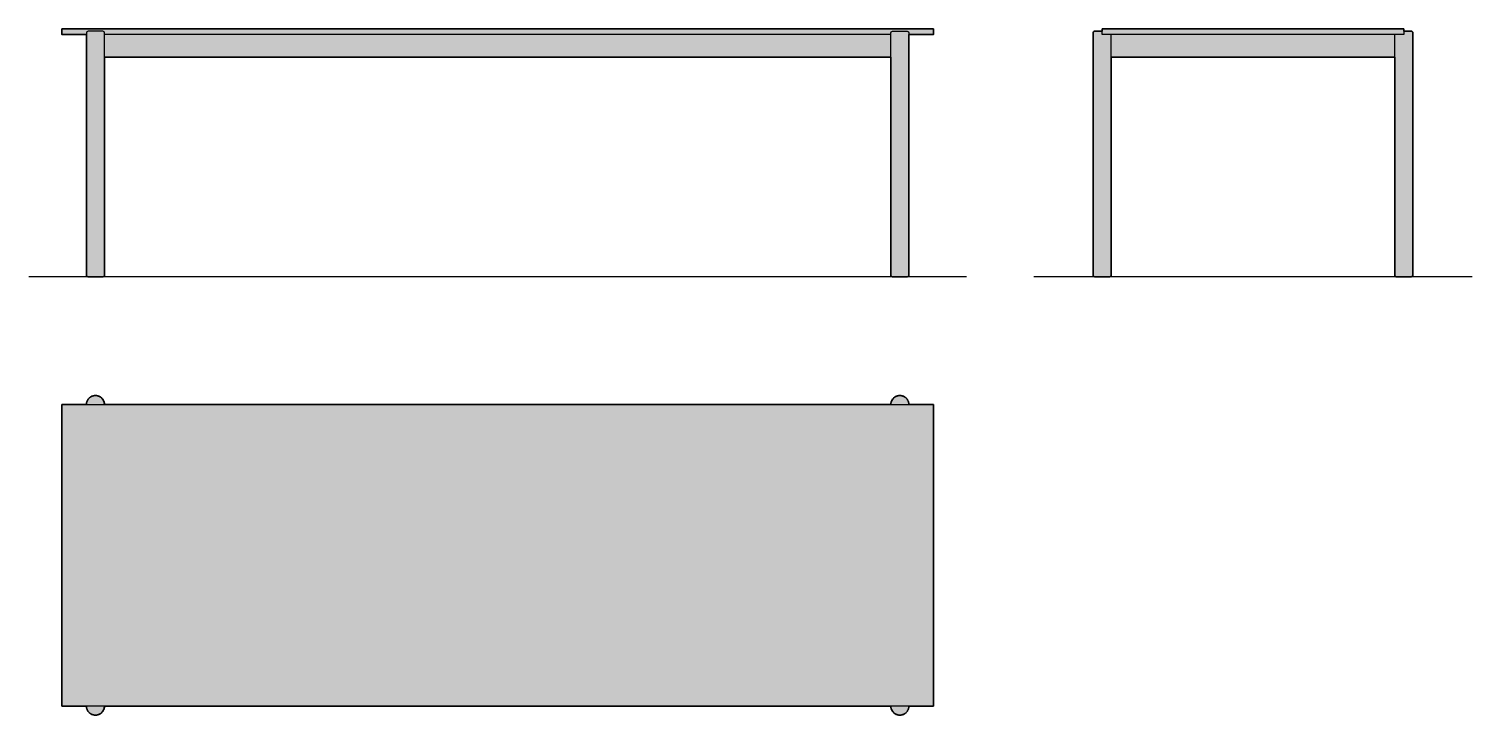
# Model space of a CAD drawing. Header units: millimetres. Extents: x 0 to 4306, y -1309 to 740.
import ezdxf

# ---------------------------------------------------------------- set-up
doc = ezdxf.new("R2010")
doc.units = ezdxf.units.MM
doc.layers.add('Blocks', color=7, linetype='Continuous')
doc.layers.add('Blocks$Fill', color=7, linetype='Continuous', true_color=0xffffff)
for name, color, linetype, lineweight, true_color in [('Blocks$Inner', 7, 'Continuous', 25, 0x007f00), ('Blocks$Outline', 7, 'Continuous', 35, 0xff3f3f), ('Groud', 7, 'Continuous', 25, 0x243775)]:
    doc.layers.add(name, color=color, linetype=linetype, lineweight=lineweight, true_color=true_color)

# ---------------------------------------------------------------- blocks, each defined once
blk = doc.blocks.new('Linear Wood Dining Table Front')
at = {"layer": 'Blocks$Fill'}
blk.add_hatch(color=256, dxfattribs=at).paths.add_polyline_path([(2625.7, 723), (2625.7, 5), (2625.7, 4.9), (2625.7, 4.8), (2625.7, 4.7), (2625.7, 4.6), (2625.7, 4.4), (2625.7, 4.3), (2625.6, 4.2), (2625.6, 4.1), (2625.6, 4), (2625.6, 3.9), (2625.5, 3.7), (2625.5, 3.6), (2625.5, 3.5), (2625.4, 3.4), (2625.4, 3.3), (2625.4, 3.2), (2625.3, 3), (2625.3, 2.9), (2625.2, 2.8), (2625.2, 2.7), (2625.1, 2.6), (2625, 2.5), (2625, 2.4), (2624.9, 2.3), (2624.8, 2.2), (2624.7, 2.1), (2624.7, 1.9), (2624.6, 1.8), (2624.5, 1.7), (2624.4, 1.7), (2624.3, 1.6), (2624.2, 1.5), (2624.2, 1.4), (2624.1, 1.3), (2624, 1.2), (2623.9, 1.1), (2623.8, 1), (2623.7, 1), (2623.6, 0.9), (2623.4, 0.8), (2623.3, 0.7), (2623.2, 0.7), (2623.1, 0.6), (2623, 0.6), (2622.9, 0.5), (2622.8, 0.4), (2622.7, 0.4), (2622.6, 0.4), (2622.4, 0.3), (2622.3, 0.3), (2622.2, 0.2), (2622.1, 0.2), (2622, 0.2), (2621.9, 0.1), (2621.7, 0.1), (2621.6, 0.1), (2621.5, 0.1), (2621.4, 0), (2621.3, 0), (2621.2, 0), (2621, 0), (2620.9, 0), (2620.8, 0), (2620.7, 0), (2576.7, 0), (2576.6, 0), (2576.5, 0), (2576.4, 0), (2576.3, 0), (2576.1, 0), (2576, 0), (2575.9, 0.1), (2575.8, 0.1), (2575.7, 0.1), (2575.6, 0.1), (2575.5, 0.2), (2575.3, 0.2), (2575.2, 0.2), (2575.1, 0.3), (2575, 0.3), (2574.9, 0.4), (2574.8, 0.4), (2574.6, 0.4), (2574.5, 0.5), (2574.4, 0.6), (2574.3, 0.6), (2574.2, 0.7), (2574.1, 0.7), (2574, 0.8), (2573.9, 0.9), (2573.8, 1), (2573.7, 1), (2573.6, 1.1), (2573.5, 1.2), (2573.4, 1.3), (2573.3, 1.4), (2573.2, 1.5), (2573.1, 1.6), (2573, 1.7), (2572.9, 1.7), (2572.8, 1.8), (2572.7, 1.9), (2572.7, 2.1), (2572.6, 2.2), (2572.5, 2.3), (2572.5, 2.4), (2572.4, 2.5), (2572.3, 2.6), (2572.3, 2.7), (2572.2, 2.8), (2572.2, 2.9), (2572.1, 3), (2572.1, 3.2), (2572, 3.3), (2572, 3.4), (2571.9, 3.5), (2571.9, 3.6), (2571.9, 3.7), (2571.8, 3.9), (2571.8, 4), (2571.8, 4.1), (2571.8, 4.2), (2571.8, 4.3), (2571.7, 4.4), (2571.7, 4.6), (2571.7, 4.7), (2571.7, 4.8), (2571.7, 4.9), (2571.7, 5), (2571.7, 655), (225.7, 655), (225.7, 5), (225.7, 4.9), (225.7, 4.8), (225.7, 4.7), (225.7, 4.6), (225.7, 4.4), (225.7, 4.3), (225.6, 4.2), (225.6, 4.1), (225.6, 4), (225.6, 3.9), (225.5, 3.7), (225.5, 3.6), (225.5, 3.5), (225.4, 3.4), (225.4, 3.3), (225.4, 3.2), (225.3, 3), (225.3, 2.9), (225.2, 2.8), (225.2, 2.7), (225.1, 2.6), (225, 2.5), (225, 2.4), (224.9, 2.3), (224.8, 2.2), (224.7, 2.1), (224.7, 1.9), (224.6, 1.8), (224.5, 1.7), (224.4, 1.7), (224.3, 1.6), (224.2, 1.5), (224.2, 1.4), (224.1, 1.3), (224, 1.2), (223.9, 1.1), (223.8, 1), (223.7, 1), (223.6, 0.9), (223.4, 0.8), (223.3, 0.7), (223.2, 0.7), (223.1, 0.6), (223, 0.6), (222.9, 0.5), (222.8, 0.4), (222.7, 0.4), (222.6, 0.4), (222.4, 0.3), (222.3, 0.3), (222.2, 0.2), (222.1, 0.2), (222, 0.2), (221.9, 0.1), (221.7, 0.1), (221.6, 0.1), (221.5, 0.1), (221.4, 0), (221.3, 0), (221.2, 0), (221, 0), (220.9, 0), (220.8, 0), (220.7, 0), (176.7, 0), (176.6, 0), (176.5, 0), (176.4, 0), (176.3, 0), (176.1, 0), (176, 0), (175.9, 0.1), (175.8, 0.1), (175.7, 0.1), (175.6, 0.1), (175.5, 0.2), (175.3, 0.2), (175.2, 0.2), (175.1, 0.3), (175, 0.3), (174.9, 0.4), (174.8, 0.4), (174.6, 0.4), (174.5, 0.5), (174.4, 0.6), (174.3, 0.6), (174.2, 0.7), (174.1, 0.7), (174, 0.8), (173.9, 0.9), (173.8, 1), (173.7, 1), (173.6, 1.1), (173.5, 1.2), (173.4, 1.3), (173.3, 1.4), (173.2, 1.5), (173.1, 1.6), (173, 1.7), (172.9, 1.7), (172.8, 1.8), (172.7, 1.9), (172.7, 2.1), (172.6, 2.2), (172.5, 2.3), (172.5, 2.4), (172.4, 2.5), (172.3, 2.6), (172.3, 2.7), (172.2, 2.8), (172.2, 2.9), (172.1, 3), (172.1, 3.2), (172, 3.3), (172, 3.4), (171.9, 3.5), (171.9, 3.6), (171.9, 3.7), (171.8, 3.9), (171.8, 4), (171.8, 4.1), (171.8, 4.2), (171.8, 4.3), (171.7, 4.4), (171.7, 4.6), (171.7, 4.7), (171.7, 4.8), (171.7, 4.9), (171.7, 5), (171.7, 723), (98.7, 723), (98.7, 740), (2698.7, 740), (2698.7, 723)], flags=0)
at = {"layer": 'Blocks$Inner'}
for p, q in [((220.7, 733), (176.7, 733)), ((2576.7, 733), (2620.7, 733)), ((171.7, 728), (171.7, 5)), ((225.7, 5), (225.7, 728)), ((2571.7, 5), (2571.7, 728)), ((2625.7, 728), (2625.7, 5)), ((176.7, 0), (220.7, 0)), ((2620.7, 0), (2576.7, 0))]:
    blk.add_line(p, q, dxfattribs=at)
for points in [[(171.7, 723), (98.7, 723), (98.7, 740), (2698.7, 740), (2698.7, 723), (2625.7, 723)], [(2571.7, 723), (225.7, 723)], [(225.7, 655), (2571.7, 655)]]:
    blk.add_lwpolyline(points, dxfattribs=at)
for centre, start, end in [((176.7, 728), 90, 180), ((220.7, 728), 0, 90), ((176.7, 5), 180, 270), ((220.7, 5), 270, 0)]:
    blk.add_arc(centre, 5, start, end, dxfattribs=at)
at = {"layer": 'Blocks$Inner', "extrusion": (0, 0, -1)}
for centre, start, end in [((-2576.7, 728), 0, 90), ((-2620.7, 728), 90, 180), ((-2576.7, 5), 270, 0), ((-2620.7, 5), 180, 270)]:
    blk.add_arc(centre, 5, start, end, dxfattribs=at)
at = {"layer": 'Blocks$Outline'}
for points in [[(171.7, 723), (98.7, 723), (98.7, 740), (2698.7, 740), (2698.7, 723), (2625.7, 723)], [(2571.7, 655), (225.7, 655)]]:
    blk.add_lwpolyline(points, dxfattribs=at)
for points, knots in [([(225.7, 655), (225.7, 330), (225.7, 5), (225.7, 0), (220.7, 0), (198.7, 0), (176.7, 0), (171.7, 0), (171.7, 5), (171.7, 364), (171.7, 723)], [-1484.561945, -1484.561945, -1484.561945, -834.561945, -834.561945, -826.707963, -826.707963, -782.707963, -782.707963, -774.853982, -774.853982, -56.853982, -56.853982, -56.853982]), ([(2625.7, 723), (2625.7, 364), (2625.7, 5), (2625.7, 0), (2620.7, 0), (2598.7, 0), (2576.7, 0), (2571.7, 0), (2571.7, 5), (2571.7, 330), (2571.7, 655)], [56.853982, 56.853982, 56.853982, 774.853982, 774.853982, 782.707963, 782.707963, 826.707963, 826.707963, 834.561945, 834.561945, 1484.561945, 1484.561945, 1484.561945])]:
    blk.add_rational_spline(points, [1, 1, 1, 0.707106781187, 1, 1, 1, 0.707106781187, 1, 1, 1], degree=2, knots=knots, dxfattribs=at)
blk = doc.blocks.new('Linear Wood Dining Table Top')
at = {"layer": 'Blocks$Fill'}
blk.add_hatch(color=256, dxfattribs=at).paths.add_polyline_path([(127, -597.8), (127, -598.4), (127, -599), (126.9, -599.6), (126.9, -600.2), (126.8, -600.8), (126.8, -601.5), (126.7, -602.1), (126.5, -602.7), (126.4, -603.3), (126.3, -604), (126.1, -604.6), (126, -605.2), (125.8, -605.8), (125.6, -606.5), (125.3, -607.1), (125.1, -607.7), (124.8, -608.3), (124.6, -609), (124.3, -609.6), (124, -610.2), (123.7, -610.8), (123.3, -611.4), (123, -612), (122.6, -612.6), (122.2, -613.1), (121.8, -613.7), (121.4, -614.3), (121, -614.8), (120.5, -615.3), (120.1, -615.9), (119.6, -616.4), (119.1, -616.9), (118.6, -617.4), (118.1, -617.8), (117.6, -618.3), (117, -618.8), (116.5, -619.2), (115.9, -619.6), (115.3, -620), (114.8, -620.4), (114.2, -620.8), (113.6, -621.1), (113, -621.5), (112.4, -621.8), (111.8, -622.1), (111.2, -622.4), (110.6, -622.6), (109.9, -622.9), (109.3, -623.1), (108.7, -623.4), (108.1, -623.6), (107.4, -623.7), (106.8, -623.9), (106.2, -624.1), (105.5, -624.2), (104.9, -624.3), (104.3, -624.4), (103.7, -624.5), (103, -624.6), (102.4, -624.7), (101.8, -624.7), (101.2, -624.8), (100.6, -624.8), (100, -624.8), (99.4, -624.8), (98.8, -624.8), (98.2, -624.7), (97.6, -624.7), (97, -624.6), (96.3, -624.5), (95.7, -624.4), (95.1, -624.3), (94.5, -624.2), (93.8, -624.1), (93.2, -623.9), (92.6, -623.7), (91.9, -623.6), (91.3, -623.4), (90.7, -623.1), (90.1, -622.9), (89.4, -622.6), (88.8, -622.4), (88.2, -622.1), (87.6, -621.8), (87, -621.5), (86.4, -621.1), (85.8, -620.8), (85.2, -620.4), (84.7, -620), (84.1, -619.6), (83.5, -619.2), (83, -618.8), (82.4, -618.3), (81.9, -617.8), (81.4, -617.4), (80.9, -616.9), (80.4, -616.4), (79.9, -615.9), (79.5, -615.3), (79, -614.8), (78.6, -614.3), (78.2, -613.7), (77.8, -613.1), (77.4, -612.6), (77, -612), (76.7, -611.4), (76.3, -610.8), (76, -610.2), (75.7, -609.6), (75.4, -609), (75.2, -608.3), (74.9, -607.7), (74.7, -607.1), (74.4, -606.5), (74.2, -605.8), (74, -605.2), (73.9, -604.6), (73.7, -604), (73.6, -603.3), (73.5, -602.7), (73.3, -602.1), (73.2, -601.5), (73.2, -600.8), (73.1, -600.2), (73.1, -599.6), (73, -599), (73, -598.4), (73, -597.8), (0, -597.8), (0, 302.2), (73, 302.2), (73, 302.8), (73, 303.4), (73.1, 304), (73.1, 304.6), (73.2, 305.3), (73.2, 305.9), (73.3, 306.5), (73.5, 307.1), (73.6, 307.8), (73.7, 308.4), (73.9, 309), (74, 309.6), (74.2, 310.3), (74.4, 310.9), (74.7, 311.5), (74.9, 312.1), (75.2, 312.8), (75.4, 313.4), (75.7, 314), (76, 314.6), (76.3, 315.2), (76.7, 315.8), (77, 316.4), (77.4, 317), (77.8, 317.6), (78.2, 318.1), (78.6, 318.7), (79, 319.2), (79.5, 319.8), (79.9, 320.3), (80.4, 320.8), (80.9, 321.3), (81.4, 321.8), (81.9, 322.3), (82.4, 322.7), (83, 323.2), (83.5, 323.6), (84.1, 324), (84.7, 324.4), (85.2, 324.8), (85.8, 325.2), (86.4, 325.5), (87, 325.9), (87.6, 326.2), (88.2, 326.5), (88.8, 326.8), (89.4, 327.1), (90.1, 327.3), (90.7, 327.6), (91.3, 327.8), (91.9, 328), (92.6, 328.2), (93.2, 328.3), (93.8, 328.5), (94.5, 328.6), (95.1, 328.8), (95.7, 328.9), (96.3, 329), (97, 329), (97.6, 329.1), (98.2, 329.1), (98.8, 329.2), (99.4, 329.2), (100, 329.2), (100.6, 329.2), (101.2, 329.2), (101.8, 329.1), (102.4, 329.1), (103, 329), (103.7, 329), (104.3, 328.9), (104.9, 328.8), (105.5, 328.6), (106.2, 328.5), (106.8, 328.3), (107.4, 328.2), (108.1, 328), (108.7, 327.8), (109.3, 327.6), (109.9, 327.3), (110.6, 327.1), (111.2, 326.8), (111.8, 326.5), (112.4, 326.2), (113, 325.9), (113.6, 325.5), (114.2, 325.2), (114.8, 324.8), (115.3, 324.4), (115.9, 324), (116.5, 323.6), (117, 323.2), (117.6, 322.7), (118.1, 322.3), (118.6, 321.8), (119.1, 321.3), (119.6, 320.8), (120.1, 320.3), (120.5, 319.8), (121, 319.2), (121.4, 318.7), (121.8, 318.1), (122.2, 317.6), (122.6, 317), (123, 316.4), (123.3, 315.8), (123.7, 315.2), (124, 314.6), (124.3, 314), (124.6, 313.4), (124.8, 312.8), (125.1, 312.1), (125.3, 311.5), (125.6, 310.9), (125.8, 310.3), (126, 309.6), (126.1, 309), (126.3, 308.4), (126.4, 307.8), (126.5, 307.1), (126.7, 306.5), (126.8, 305.9), (126.8, 305.3), (126.9, 304.6), (126.9, 304), (127, 303.4), (127, 302.8), (127, 302.2), (2473, 302.2), (2473, 302.8), (2473, 303.4), (2473.1, 304), (2473.1, 304.6), (2473.2, 305.3), (2473.2, 305.9), (2473.3, 306.5), (2473.5, 307.1), (2473.6, 307.8), (2473.7, 308.4), (2473.9, 309), (2474, 309.6), (2474.2, 310.3), (2474.4, 310.9), (2474.7, 311.5), (2474.9, 312.1), (2475.2, 312.8), (2475.4, 313.4), (2475.7, 314), (2476, 314.6), (2476.3, 315.2), (2476.7, 315.8), (2477, 316.4), (2477.4, 317), (2477.8, 317.6), (2478.2, 318.1), (2478.6, 318.7), (2479, 319.2), (2479.5, 319.8), (2479.9, 320.3), (2480.4, 320.8), (2480.9, 321.3), (2481.4, 321.8), (2481.9, 322.3), (2482.4, 322.7), (2483, 323.2), (2483.5, 323.6), (2484.1, 324), (2484.7, 324.4), (2485.2, 324.8), (2485.8, 325.2), (2486.4, 325.5), (2487, 325.9), (2487.6, 326.2), (2488.2, 326.5), (2488.8, 326.8), (2489.4, 327.1), (2490.1, 327.3), (2490.7, 327.6), (2491.3, 327.8), (2491.9, 328), (2492.6, 328.2), (2493.2, 328.3), (2493.8, 328.5), (2494.5, 328.6), (2495.1, 328.8), (2495.7, 328.9), (2496.3, 329), (2497, 329), (2497.6, 329.1), (2498.2, 329.1), (2498.8, 329.2), (2499.4, 329.2), (2500, 329.2), (2500.6, 329.2), (2501.2, 329.2), (2501.8, 329.1), (2502.4, 329.1), (2503, 329), (2503.7, 329), (2504.3, 328.9), (2504.9, 328.8), (2505.5, 328.6), (2506.2, 328.5), (2506.8, 328.3), (2507.4, 328.2), (2508.1, 328), (2508.7, 327.8), (2509.3, 327.6), (2509.9, 327.3), (2510.6, 327.1), (2511.2, 326.8), (2511.8, 326.5), (2512.4, 326.2), (2513, 325.9), (2513.6, 325.5), (2514.2, 325.2), (2514.8, 324.8), (2515.3, 324.4), (2515.9, 324), (2516.5, 323.6), (2517, 323.2), (2517.6, 322.7), (2518.1, 322.3), (2518.6, 321.8), (2519.1, 321.3), (2519.6, 320.8), (2520.1, 320.3), (2520.5, 319.8), (2521, 319.2), (2521.4, 318.7), (2521.8, 318.1), (2522.2, 317.6), (2522.6, 317), (2523, 316.4), (2523.3, 315.8), (2523.7, 315.2), (2524, 314.6), (2524.3, 314), (2524.6, 313.4), (2524.8, 312.8), (2525.1, 312.1), (2525.3, 311.5), (2525.6, 310.9), (2525.8, 310.3), (2526, 309.6), (2526.1, 309), (2526.3, 308.4), (2526.4, 307.8), (2526.5, 307.1), (2526.7, 306.5), (2526.8, 305.9), (2526.8, 305.3), (2526.9, 304.6), (2526.9, 304), (2527, 303.4), (2527, 302.8), (2527, 302.2), (2600, 302.2), (2600, -597.8), (2527, -597.8), (2527, -598.4), (2527, -599), (2526.9, -599.6), (2526.9, -600.2), (2526.8, -600.8), (2526.8, -601.5), (2526.7, -602.1), (2526.5, -602.7), (2526.4, -603.3), (2526.3, -604), (2526.1, -604.6), (2526, -605.2), (2525.8, -605.8), (2525.6, -606.5), (2525.3, -607.1), (2525.1, -607.7), (2524.8, -608.3), (2524.6, -609), (2524.3, -609.6), (2524, -610.2), (2523.7, -610.8), (2523.3, -611.4), (2523, -612), (2522.6, -612.6), (2522.2, -613.1), (2521.8, -613.7), (2521.4, -614.3), (2521, -614.8), (2520.5, -615.3), (2520.1, -615.9), (2519.6, -616.4), (2519.1, -616.9), (2518.6, -617.4), (2518.1, -617.8), (2517.6, -618.3), (2517, -618.8), (2516.5, -619.2), (2515.9, -619.6), (2515.3, -620), (2514.8, -620.4), (2514.2, -620.8), (2513.6, -621.1), (2513, -621.5), (2512.4, -621.8), (2511.8, -622.1), (2511.2, -622.4), (2510.6, -622.6), (2509.9, -622.9), (2509.3, -623.1), (2508.7, -623.4), (2508.1, -623.6), (2507.4, -623.7), (2506.8, -623.9), (2506.2, -624.1), (2505.5, -624.2), (2504.9, -624.3), (2504.3, -624.4), (2503.7, -624.5), (2503, -624.6), (2502.4, -624.7), (2501.8, -624.7), (2501.2, -624.8), (2500.6, -624.8), (2500, -624.8), (2499.4, -624.8), (2498.8, -624.8), (2498.2, -624.7), (2497.6, -624.7), (2497, -624.6), (2496.3, -624.5), (2495.7, -624.4), (2495.1, -624.3), (2494.5, -624.2), (2493.8, -624.1), (2493.2, -623.9), (2492.6, -623.7), (2491.9, -623.6), (2491.3, -623.4), (2490.7, -623.1), (2490.1, -622.9), (2489.4, -622.6), (2488.8, -622.4), (2488.2, -622.1), (2487.6, -621.8), (2487, -621.5), (2486.4, -621.1), (2485.8, -620.8), (2485.2, -620.4), (2484.7, -620), (2484.1, -619.6), (2483.5, -619.2), (2483, -618.8), (2482.4, -618.3), (2481.9, -617.8), (2481.4, -617.4), (2480.9, -616.9), (2480.4, -616.4), (2479.9, -615.9), (2479.5, -615.3), (2479, -614.8), (2478.6, -614.3), (2478.2, -613.7), (2477.8, -613.1), (2477.4, -612.6), (2477, -612), (2476.7, -611.4), (2476.3, -610.8), (2476, -610.2), (2475.7, -609.6), (2475.4, -609), (2475.2, -608.3), (2474.9, -607.7), (2474.7, -607.1), (2474.4, -606.5), (2474.2, -605.8), (2474, -605.2), (2473.9, -604.6), (2473.7, -604), (2473.6, -603.3), (2473.5, -602.7), (2473.3, -602.1), (2473.2, -601.5), (2473.2, -600.8), (2473.1, -600.2), (2473.1, -599.6), (2473, -599), (2473, -598.4), (2473, -597.8)], flags=0)
at = {"layer": 'Blocks$Inner'}
blk.add_lwpolyline([(0, 302.2), (2600, 302.2), (2600, -597.8), (0, -597.8)], close=True, dxfattribs=at)
for centre, start, end in [((100, 302.2), 0, 180), ((2500, 302.2), 0, 180), ((100, -597.8), 180, 360), ((2500, -597.8), 180, 360)]:
    blk.add_arc(centre, 27, start, end, dxfattribs=at)
at = {"layer": 'Blocks$Outline'}
for points in [[(73, -597.8), (0, -597.8), (0, 302.2)], [(0, 302.2), (73, 302.2)], [(127, 302.2), (2473, 302.2)], [(2527, 302.2), (2600, 302.2), (2600, -597.8), (2527, -597.8)], [(2473, -597.8), (127, -597.8)]]:
    blk.add_lwpolyline(points, dxfattribs=at)
for points in [[(73, 302.2), (73, 329.2), (100, 329.2), (127, 329.2), (127, 302.2)], [(2473, 302.2), (2473, 329.2), (2500, 329.2), (2527, 329.2), (2527, 302.2)], [(127, -597.8), (127, -624.8), (100, -624.8), (73, -624.8), (73, -597.8)], [(2527, -597.8), (2527, -624.8), (2500, -624.8), (2473, -624.8), (2473, -597.8)]]:
    blk.add_rational_spline(points, [1, 0.707106781187, 1, 0.707106781187, 1], degree=2, knots=[-84.823002, -84.823002, -84.823002, -42.411501, -42.411501, 0, 0, 0], dxfattribs=at)
blk = doc.blocks.new('Linear Wood Dining Table Side')
at = {"layer": 'Blocks$Fill'}
blk.add_hatch(color=256, dxfattribs=at).paths.add_polyline_path([(230.9, 655), (230.9, 5), (230.9, 4.9), (230.9, 4.8), (230.9, 4.7), (230.9, 4.6), (230.9, 4.4), (230.9, 4.3), (230.9, 4.2), (230.9, 4.1), (230.8, 4), (230.8, 3.9), (230.8, 3.7), (230.7, 3.6), (230.7, 3.5), (230.7, 3.4), (230.6, 3.3), (230.6, 3.2), (230.5, 3), (230.5, 2.9), (230.4, 2.8), (230.4, 2.7), (230.3, 2.6), (230.3, 2.5), (230.2, 2.4), (230.1, 2.3), (230.1, 2.2), (230, 2.1), (229.9, 1.9), (229.8, 1.8), (229.7, 1.7), (229.7, 1.7), (229.6, 1.6), (229.5, 1.5), (229.4, 1.4), (229.3, 1.3), (229.2, 1.2), (229.1, 1.1), (229, 1), (228.9, 1), (228.8, 0.9), (228.7, 0.8), (228.6, 0.7), (228.5, 0.7), (228.3, 0.6), (228.2, 0.6), (228.1, 0.5), (228, 0.4), (227.9, 0.4), (227.8, 0.4), (227.7, 0.3), (227.5, 0.3), (227.4, 0.2), (227.3, 0.2), (227.2, 0.2), (227.1, 0.1), (227, 0.1), (226.8, 0.1), (226.7, 0.1), (226.6, 0), (226.5, 0), (226.4, 0), (226.3, 0), (226.2, 0), (226, 0), (225.9, 0), (181.9, 0), (181.8, 0), (181.7, 0), (181.6, 0), (181.5, 0), (181.4, 0), (181.3, 0), (181.1, 0.1), (181, 0.1), (180.9, 0.1), (180.8, 0.1), (180.7, 0.2), (180.6, 0.2), (180.4, 0.2), (180.3, 0.3), (180.2, 0.3), (180.1, 0.4), (180, 0.4), (179.9, 0.4), (179.8, 0.5), (179.6, 0.6), (179.5, 0.6), (179.4, 0.7), (179.3, 0.7), (179.2, 0.8), (179.1, 0.9), (179, 1), (178.9, 1), (178.8, 1.1), (178.7, 1.2), (178.6, 1.3), (178.5, 1.4), (178.4, 1.5), (178.3, 1.6), (178.2, 1.7), (178.1, 1.7), (178.1, 1.8), (178, 1.9), (177.9, 2.1), (177.8, 2.2), (177.8, 2.3), (177.7, 2.4), (177.6, 2.5), (177.6, 2.6), (177.5, 2.7), (177.4, 2.8), (177.4, 2.9), (177.3, 3), (177.3, 3.2), (177.2, 3.3), (177.2, 3.4), (177.2, 3.5), (177.1, 3.6), (177.1, 3.7), (177.1, 3.9), (177, 4), (177, 4.1), (177, 4.2), (177, 4.3), (177, 4.4), (177, 4.6), (176.9, 4.7), (176.9, 4.8), (176.9, 4.9), (176.9, 5), (176.9, 728), (176.9, 728.1), (176.9, 728.2), (176.9, 728.3), (177, 728.4), (177, 728.6), (177, 728.7), (177, 728.8), (177, 728.9), (177, 729), (177.1, 729.1), (177.1, 729.3), (177.1, 729.4), (177.2, 729.5), (177.2, 729.6), (177.2, 729.7), (177.3, 729.8), (177.3, 730), (177.4, 730.1), (177.4, 730.2), (177.5, 730.3), (177.6, 730.4), (177.6, 730.5), (177.7, 730.6), (177.8, 730.7), (177.8, 730.8), (177.9, 730.9), (178, 731.1), (178.1, 731.2), (178.1, 731.3), (178.2, 731.3), (178.3, 731.4), (178.4, 731.5), (178.5, 731.6), (178.6, 731.7), (178.7, 731.8), (178.8, 731.9), (178.9, 732), (179, 732), (179.1, 732.1), (179.2, 732.2), (179.3, 732.3), (179.4, 732.3), (179.5, 732.4), (179.6, 732.4), (179.8, 732.5), (179.9, 732.6), (180, 732.6), (180.1, 732.6), (180.2, 732.7), (180.3, 732.7), (180.4, 732.8), (180.6, 732.8), (180.7, 732.8), (180.8, 732.9), (180.9, 732.9), (181, 732.9), (181.1, 732.9), (181.3, 733), (181.4, 733), (181.5, 733), (181.6, 733), (181.7, 733), (181.8, 733), (181.9, 733), (203.9, 733), (203.9, 740), (1103.9, 740), (1103.9, 733), (1125.9, 733), (1126, 733), (1126.2, 733), (1126.3, 733), (1126.4, 733), (1126.5, 733), (1126.6, 733), (1126.7, 732.9), (1126.8, 732.9), (1127, 732.9), (1127.1, 732.9), (1127.2, 732.8), (1127.3, 732.8), (1127.4, 732.8), (1127.5, 732.7), (1127.7, 732.7), (1127.8, 732.6), (1127.9, 732.6), (1128, 732.6), (1128.1, 732.5), (1128.2, 732.4), (1128.3, 732.4), (1128.5, 732.3), (1128.6, 732.3), (1128.7, 732.2), (1128.8, 732.1), (1128.9, 732), (1129, 732), (1129.1, 731.9), (1129.2, 731.8), (1129.3, 731.7), (1129.4, 731.6), (1129.5, 731.5), (1129.6, 731.4), (1129.7, 731.3), (1129.7, 731.3), (1129.8, 731.2), (1129.9, 731.1), (1130, 730.9), (1130.1, 730.8), (1130.1, 730.7), (1130.2, 730.6), (1130.3, 730.5), (1130.3, 730.4), (1130.4, 730.3), (1130.4, 730.2), (1130.5, 730.1), (1130.5, 730), (1130.6, 729.8), (1130.6, 729.7), (1130.7, 729.6), (1130.7, 729.5), (1130.7, 729.4), (1130.8, 729.3), (1130.8, 729.1), (1130.8, 729), (1130.9, 728.9), (1130.9, 728.8), (1130.9, 728.7), (1130.9, 728.6), (1130.9, 728.4), (1130.9, 728.3), (1130.9, 728.2), (1130.9, 728.1), (1130.9, 728), (1130.9, 5), (1130.9, 4.9), (1130.9, 4.8), (1130.9, 4.7), (1130.9, 4.6), (1130.9, 4.4), (1130.9, 4.3), (1130.9, 4.2), (1130.9, 4.1), (1130.8, 4), (1130.8, 3.9), (1130.8, 3.7), (1130.7, 3.6), (1130.7, 3.5), (1130.7, 3.4), (1130.6, 3.3), (1130.6, 3.2), (1130.5, 3), (1130.5, 2.9), (1130.4, 2.8), (1130.4, 2.7), (1130.3, 2.6), (1130.3, 2.5), (1130.2, 2.4), (1130.1, 2.3), (1130.1, 2.2), (1130, 2.1), (1129.9, 1.9), (1129.8, 1.8), (1129.7, 1.7), (1129.7, 1.7), (1129.6, 1.6), (1129.5, 1.5), (1129.4, 1.4), (1129.3, 1.3), (1129.2, 1.2), (1129.1, 1.1), (1129, 1), (1128.9, 1), (1128.8, 0.9), (1128.7, 0.8), (1128.6, 0.7), (1128.5, 0.7), (1128.3, 0.6), (1128.2, 0.6), (1128.1, 0.5), (1128, 0.4), (1127.9, 0.4), (1127.8, 0.4), (1127.7, 0.3), (1127.5, 0.3), (1127.4, 0.2), (1127.3, 0.2), (1127.2, 0.2), (1127.1, 0.1), (1127, 0.1), (1126.8, 0.1), (1126.7, 0.1), (1126.6, 0), (1126.5, 0), (1126.4, 0), (1126.3, 0), (1126.2, 0), (1126, 0), (1125.9, 0), (1081.9, 0), (1081.8, 0), (1081.7, 0), (1081.6, 0), (1081.5, 0), (1081.4, 0), (1081.3, 0), (1081.1, 0.1), (1081, 0.1), (1080.9, 0.1), (1080.8, 0.1), (1080.7, 0.2), (1080.6, 0.2), (1080.4, 0.2), (1080.3, 0.3), (1080.2, 0.3), (1080.1, 0.4), (1080, 0.4), (1079.9, 0.4), (1079.8, 0.5), (1079.6, 0.6), (1079.5, 0.6), (1079.4, 0.7), (1079.3, 0.7), (1079.2, 0.8), (1079.1, 0.9), (1079, 1), (1078.9, 1), (1078.8, 1.1), (1078.7, 1.2), (1078.6, 1.3), (1078.5, 1.4), (1078.4, 1.5), (1078.3, 1.6), (1078.2, 1.7), (1078.1, 1.7), (1078.1, 1.8), (1078, 1.9), (1077.9, 2.1), (1077.8, 2.2), (1077.8, 2.3), (1077.7, 2.4), (1077.6, 2.5), (1077.6, 2.6), (1077.5, 2.7), (1077.4, 2.8), (1077.4, 2.9), (1077.3, 3), (1077.3, 3.2), (1077.2, 3.3), (1077.2, 3.4), (1077.2, 3.5), (1077.1, 3.6), (1077.1, 3.7), (1077.1, 3.9), (1077, 4), (1077, 4.1), (1077, 4.2), (1077, 4.3), (1077, 4.4), (1077, 4.6), (1076.9, 4.7), (1076.9, 4.8), (1076.9, 4.9), (1076.9, 5), (1076.9, 655)], flags=0)
at = {"layer": 'Blocks$Inner'}
for p, q in [((203.9, 733), (181.9, 733)), ((1103.9, 733), (1125.9, 733)), ((176.9, 728), (176.9, 5)), ((230.9, 5), (230.9, 723)), ((1076.9, 5), (1076.9, 723)), ((1130.9, 728), (1130.9, 5)), ((181.9, 0), (225.9, 0)), ((1125.9, 0), (1081.9, 0))]:
    blk.add_line(p, q, dxfattribs=at)
blk.add_lwpolyline([(203.9, 740), (1103.9, 740), (1103.9, 723), (203.9, 723)], close=True, dxfattribs=at)
blk.add_lwpolyline([(230.9, 655), (1076.9, 655)], dxfattribs=at)
for centre, start, end in [((181.9, 728), 90, 180), ((181.9, 5), 180, 270), ((225.9, 5), 270, 0)]:
    blk.add_arc(centre, 5, start, end, dxfattribs=at)
at = {"layer": 'Blocks$Inner', "extrusion": (0, 0, -1)}
for centre, start, end in [((-1125.9, 728), 90, 180), ((-1081.9, 5), 270, 0), ((-1125.9, 5), 180, 270)]:
    blk.add_arc(centre, 5, start, end, dxfattribs=at)
at = {"layer": 'Blocks$Outline'}
for points in [[(203.9, 733), (203.9, 740)], [(203.9, 740), (1103.9, 740), (1103.9, 733)], [(1076.9, 655), (230.9, 655)]]:
    blk.add_lwpolyline(points, dxfattribs=at)
for points, knots in [([(230.9, 655), (230.9, 330), (230.9, 5), (230.9, 0), (225.9, 0), (203.9, 0), (181.9, 0), (176.9, 0), (176.9, 5), (176.9, 366.5), (176.9, 728), (176.9, 733), (181.9, 733), (192.9, 733), (203.9, 733)], [-1462.561945, -1462.561945, -1462.561945, -812.561945, -812.561945, -804.707963, -804.707963, -760.707963, -760.707963, -752.853982, -752.853982, -29.853982, -29.853982, -22, -22, 0, 0, 0]), ([(1103.9, 733), (1114.9, 733), (1125.9, 733), (1130.9, 733), (1130.9, 728), (1130.9, 366.5), (1130.9, 5), (1130.9, 0), (1125.9, 0), (1103.9, 0), (1081.9, 0), (1076.9, 0), (1076.9, 5), (1076.9, 330), (1076.9, 655)], [0, 0, 0, 22, 22, 29.853982, 29.853982, 752.853982, 752.853982, 760.707963, 760.707963, 804.707963, 804.707963, 812.561945, 812.561945, 1462.561945, 1462.561945, 1462.561945])]:
    blk.add_rational_spline(points, [1, 1, 1, 0.707106781187, 1, 1, 1, 0.707106781187, 1, 1, 1, 0.707106781187, 1, 1, 1], degree=2, knots=knots, dxfattribs=at)

msp = doc.modelspace()

# ---------------------------------------------------------------- linework, layer by layer
at = {"layer": 'Groud'}
for points in [[(2797.4, 0), (0, 0)], [(4306.2, 0), (2998.4, 0)]]:
    msp.add_lwpolyline(points, dxfattribs=at)

# ---------------------------------------------------------------- block references
at = {"layer": 'Blocks'}
for name, p in [('Linear Wood Dining Table Front', (0, 0)), ('Linear Wood Dining Table Side', (2998.4, 0)), ('Linear Wood Dining Table Top', (98.7, -684))]:
    msp.add_blockref(name, p, dxfattribs=at)

doc.saveas('drawing.dxf')
